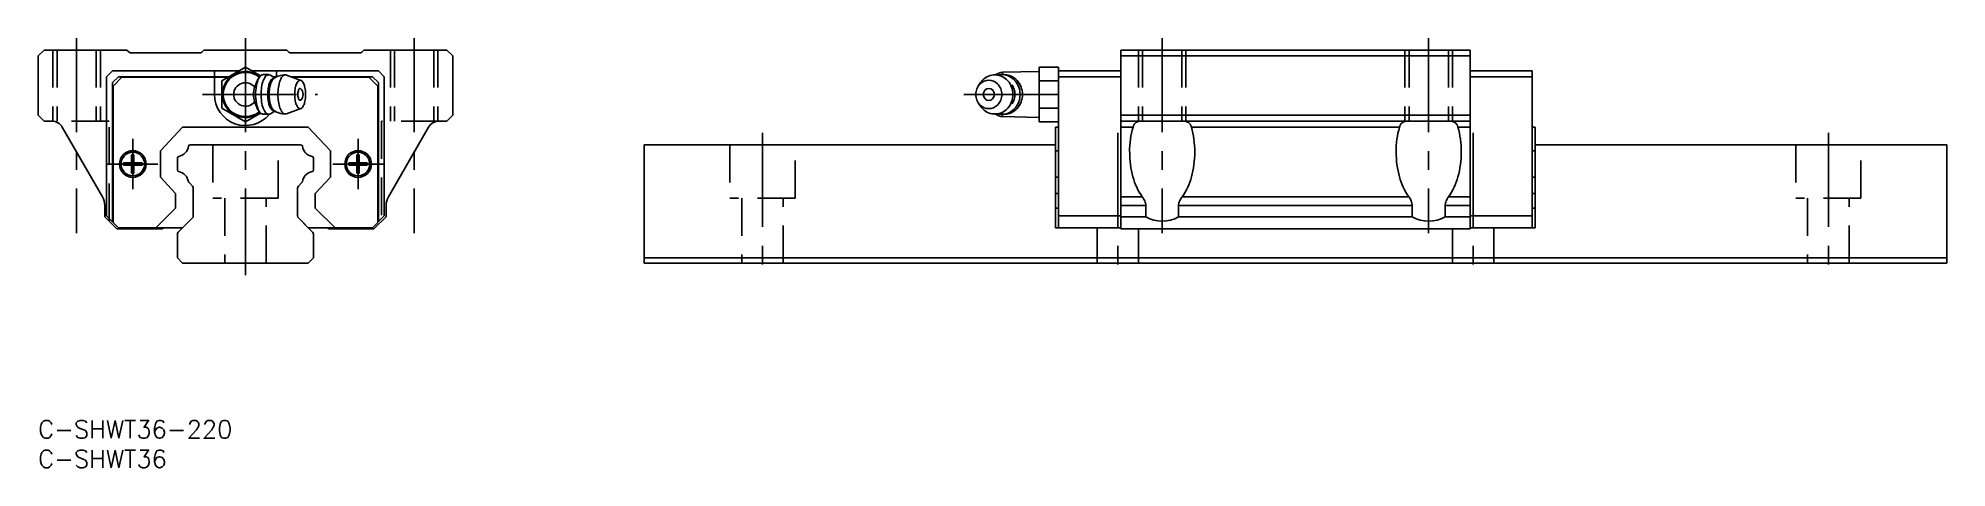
# Model space of a CAD drawing. Extents: x 0 to 322, y -8 to 65.
import ezdxf

# ---------------------------------------------------------------- set-up
doc = ezdxf.new("R2010")
doc.units = 0
doc.header["$LTSCALE"] = 0.5
doc.linetypes.add('CENTER', pattern=[50.8, 31.75, -6.35, 6.35, -6.35])
doc.linetypes.add('DASHED', pattern=[19.05, 12.7, -6.35])
doc.layers.get('0').update_dxf_attribs({"linetype": 'CONTINUOUS'})
doc.layers.add('CENTER', color=1, linetype='CENTER')
doc.styles.get("Standard").update_dxf_attribs({"font": 'txt.shx', "height": 3, "bigfont": 'bigfont.shx'})

# ---------------------------------------------------------------- blocks, each defined once
blk = doc.blocks.new('*U36')
at = {"color": 7, "linetype": 'CONTINUOUS'}
blk.add_text('C-SHWT36-220', height=3, dxfattribs=at).set_placement((0, -3))
blk = doc.blocks.new('*U37')
at = {"color": 7, "linetype": 'CONTINUOUS'}
blk.add_text('C-SHWT36', height=3, dxfattribs=at).set_placement((0, -8))

msp = doc.modelspace()

# ---------------------------------------------------------------- linework, layer by layer
at = {"color": 7, "linetype": 'CONTINUOUS'}
for p, q in [((1, 62.53), (0, 61.53)), ((0, 61.53), (0, 51.53)), ((15, 62.53), (1, 62.53)), ((15.35, 62.17), (15, 62.53)), ((27.29, 62.03), (15.71, 62.03)), ((28, 62.53), (27.65, 62.17)), ((42, 62.53), (28, 62.53)), ((42.35, 62.17), (42, 62.53)), ((54.29, 62.03), (42.71, 62.03)), ((55, 62.53), (54.65, 62.17)), ((69, 62.53), (55, 62.53)), ((70, 61.53), (69, 62.53)), ((70, 51.53), (70, 61.53)), ((182.81, 62.53), (241.81, 62.53)), ((182.81, 32.33), (182.81, 62.53)), ((182.81, 61.53), (241.81, 61.53)), ((241.81, 32.33), (241.81, 62.53)), ((12.55, 59.03), (11.55, 58.03)), ((11.55, 58.03), (11.55, 34.53)), ((33.93, 59.03), (12.55, 59.03)), ((12.55, 57.03), (13.55, 58.03)), ((32.2, 58.03), (13.55, 58.03)), ((29.75, 59.03), (29.75, 58.03)), ((35, 59.65), (31, 57.34)), ((37.55, 58.17), (35, 59.65)), ((57.45, 59.03), (36.07, 59.03)), ((37.29, 57.86), (37.52, 58.14)), ((38.93, 58.38), (38.05, 58.38)), ((39.95, 57.83), (39.22, 58.29)), ((40.32, 58.03), (39.64, 58.03)), ((40.25, 59.03), (40.25, 58.03)), ((41.92, 58.3), (44.37, 57.41)), ((56.45, 58.03), (42.66, 58.03)), ((57.45, 57.03), (56.45, 58.03)), ((58.45, 58.03), (57.45, 59.03)), ((58.45, 34.53), (58.45, 58.03)), ((163.11, 58.38), (162.72, 58.38)), ((169.01, 58.93), (162.86, 58.77)), ((162.86, 58.38), (162.86, 58.77)), ((172.31, 59.65), (169.01, 59.65)), ((169.01, 50.41), (169.01, 59.65)), ((172.31, 32.53), (172.31, 59.65)), ((172.31, 59.03), (182.81, 59.03)), ((172.31, 58.03), (182.81, 58.03)), ((252.31, 59.03), (241.81, 59.03)), ((252.31, 58.03), (241.81, 58.03)), ((252.31, 32.53), (252.31, 59.03)), ((12.55, 57.03), (12.55, 33.53)), ((14.15, 57.93), (12.65, 56.43)), ((12.65, 56.43), (12.65, 33.43)), ((32.02, 57.93), (14.15, 57.93)), ((29.75, 57.93), (29.75, 55.03)), ((31, 57.34), (31, 52.72)), ((40.12, 57.93), (39.79, 57.93)), ((39.95, 57.83), (39.85, 57.83)), ((55.85, 57.93), (42.93, 57.93)), ((57.35, 56.43), (55.85, 57.93)), ((57.35, 33.43), (57.35, 56.43)), ((57.45, 33.53), (57.45, 57.03)), ((159.1, 56.98), (158.74, 56.44)), ((172.31, 57.34), (169.01, 57.34)), ((31, 52.72), (35, 50.41)), ((35, 50.41), (37.55, 51.88)), ((37.29, 52.2), (37.52, 51.92)), ((38.05, 51.68), (38.93, 51.68)), ((39.95, 52.23), (39.22, 51.77)), ((39.85, 52.23), (39.95, 52.23)), ((41.92, 51.76), (44.37, 52.65)), ((158.74, 53.62), (159.1, 53.08)), ((162.72, 51.68), (163.11, 51.68)), ((162.86, 51.29), (162.86, 51.68)), ((172.31, 52.72), (169.01, 52.72)), ((0, 51.53), (1, 50.53)), ((1, 50.53), (2.33, 50.53)), ((4.06, 49.53), (10.85, 37.77)), ((20.65, 45.52), (24.39, 49.53)), ((24.39, 49.53), (45.61, 49.53)), ((45.61, 49.53), (49.35, 45.52)), ((59.15, 37.77), (65.94, 49.53)), ((67.67, 50.53), (69, 50.53)), ((69, 50.53), (70, 51.53)), ((162.86, 51.29), (169.01, 51.13)), ((172.31, 50.41), (169.01, 50.41)), ((172.31, 49.53), (171.81, 49.53)), ((171.81, 49.53), (171.81, 32.53)), ((182.81, 51.53), (241.81, 51.53)), ((182.81, 50.53), (241.81, 50.53)), ((182.81, 49.53), (184.88, 49.53)), ((186.23, 50.53), (186.18, 50.53)), ((193.39, 50.53), (193.45, 50.53)), ((194.74, 49.53), (229.88, 49.53)), ((231.23, 50.53), (231.18, 50.53)), ((238.39, 50.53), (238.45, 50.53)), ((239.74, 49.53), (241.81, 49.53)), ((252.31, 49.53), (252.81, 49.53)), ((252.81, 32.53), (252.81, 49.53)), ((20.65, 41.05), (20.65, 45.52)), ((25.68, 46.53), (44.32, 46.53)), ((44.32, 46.53), (25.68, 46.53)), ((49.35, 45.52), (49.35, 41.05)), ((102.31, 46.53), (171.81, 46.53)), ((102.31, 26.53), (102.31, 46.53)), ((172.31, 45.52), (171.81, 45.52)), ((252.31, 45.52), (252.81, 45.52)), ((252.81, 46.53), (322.31, 46.53)), ((322.31, 26.53), (322.31, 46.53)), ((14.42, 43.48), (15.78, 43.48)), ((15.78, 43.08), (14.42, 43.08)), ((15.78, 43.48), (15.78, 44.84)), ((15.78, 41.72), (15.78, 43.08)), ((16.18, 44.84), (16.18, 43.48)), ((16.18, 43.48), (17.54, 43.48)), ((17.54, 43.08), (16.18, 43.08)), ((16.18, 43.08), (16.18, 41.72)), ((23.5, 42.29), (23.5, 44.27)), ((23.5, 44.27), (23.5, 42.29)), ((46.5, 44.27), (46.5, 42.29)), ((46.5, 42.29), (46.5, 44.27)), ((52.46, 43.48), (53.82, 43.48)), ((53.82, 43.08), (52.46, 43.08)), ((53.82, 43.48), (53.82, 44.84)), ((53.82, 41.72), (53.82, 43.08)), ((54.22, 44.84), (54.22, 43.48)), ((54.22, 43.48), (55.58, 43.48)), ((55.58, 43.08), (54.22, 43.08)), ((54.22, 43.08), (54.22, 41.72)), ((23.2, 38.32), (20.65, 41.05)), ((26.05, 39.55), (25.47, 40.14)), ((25.47, 40.14), (26.05, 39.55)), ((26.2, 34.53), (26.2, 39.2)), ((26.2, 39.2), (26.2, 34.53)), ((43.8, 39.2), (43.8, 34.53)), ((43.8, 34.53), (43.8, 39.2)), ((44.53, 40.14), (43.95, 39.55)), ((43.95, 39.55), (44.53, 40.14)), ((49.35, 41.05), (46.8, 38.32)), ((172.31, 41.05), (171.81, 41.05)), ((252.31, 41.05), (252.81, 41.05)), ((11.25, 36.27), (11.25, 34.38)), ((19.87, 32.53), (23.2, 35.86)), ((23.2, 35.86), (23.2, 38.32)), ((46.8, 38.32), (46.8, 35.86)), ((46.8, 35.86), (50.13, 32.53)), ((58.75, 34.38), (58.75, 36.27)), ((172.31, 38.32), (171.81, 38.32)), ((172.31, 35.86), (171.81, 35.86)), ((182.81, 37.77), (186.44, 37.77)), ((182.81, 36.27), (187.04, 36.27)), ((187.04, 34.38), (187.04, 36.27)), ((192.58, 36.27), (192.58, 34.38)), ((192.58, 36.27), (232.04, 36.27)), ((193.18, 37.77), (231.44, 37.77)), ((232.04, 34.38), (232.04, 36.27)), ((237.58, 36.27), (237.58, 34.38)), ((237.58, 36.27), (241.81, 36.27)), ((238.18, 37.77), (241.81, 37.77)), ((252.31, 38.32), (252.81, 38.32)), ((252.31, 35.86), (252.81, 35.86)), ((11.25, 34.38), (13.3, 32.33)), ((11.55, 34.53), (13.55, 32.53)), ((13.3, 32.33), (20.94, 32.33)), ((13.55, 32.53), (24.4, 32.53)), ((20.94, 32.33), (21.14, 32.53)), ((26.05, 34.18), (23.65, 31.77)), ((24.4, 32.53), (26.05, 34.18)), ((43.95, 34.18), (45.6, 32.53)), ((46.35, 31.77), (43.95, 34.18)), ((56.45, 32.53), (45.6, 32.53)), ((48.86, 32.53), (49.06, 32.33)), ((49.06, 32.33), (56.7, 32.33)), ((56.45, 32.53), (58.45, 34.53)), ((56.7, 32.33), (58.75, 34.38)), ((182.76, 32.53), (171.81, 32.53)), ((172.31, 34.53), (182.81, 34.53)), ((182.76, 32.53), (182.76, 32.58)), ((182.76, 32.58), (182.81, 32.58)), ((182.81, 34.38), (187.04, 34.38)), ((182.81, 32.33), (241.81, 32.33)), ((192.58, 34.38), (232.04, 34.38)), ((237.58, 34.38), (241.81, 34.38)), ((252.31, 34.53), (241.81, 34.53)), ((241.81, 32.58), (241.86, 32.58)), ((241.86, 32.58), (241.86, 32.53)), ((252.81, 32.53), (241.86, 32.53)), ((23.5, 31.42), (23.5, 27.43)), ((46.5, 27.43), (46.5, 31.42)), ((23.5, 27.43), (24.4, 26.53)), ((24.4, 26.53), (45.6, 26.53)), ((45.6, 26.53), (46.5, 27.43)), ((102.31, 27.43), (322.31, 27.43)), ((102.31, 26.53), (322.31, 26.53))]:
    msp.add_line(p, q, dxfattribs=at)
at = {"color": 3, "linetype": 'DASHED'}
for p, q in [((2.5, 62.53), (2.5, 50.53)), ((3.18, 62.53), (3.18, 50.53)), ((9.82, 62.53), (9.82, 50.53)), ((10.5, 62.53), (10.5, 50.53)), ((59.5, 62.53), (59.5, 50.53)), ((60.18, 62.53), (60.18, 50.53)), ((66.82, 62.53), (66.82, 50.53)), ((67.5, 62.53), (67.5, 50.53)), ((185.81, 62.53), (185.81, 50.53)), ((186.49, 62.53), (186.49, 50.53)), ((193.14, 62.53), (193.14, 50.53)), ((193.81, 62.53), (193.81, 50.53)), ((230.81, 62.53), (230.81, 50.53)), ((231.49, 62.53), (231.49, 50.53)), ((238.14, 62.53), (238.14, 50.53)), ((238.81, 62.53), (238.81, 50.53)), ((12, 50.53), (2.33, 50.53)), ((12, 33.63), (12, 50.53)), ((58, 50.53), (58, 33.63)), ((67.67, 50.53), (58, 50.53)), ((29.5, 46.53), (29.5, 37.53)), ((40.5, 37.53), (40.5, 46.53)), ((116.81, 46.53), (116.81, 37.53)), ((127.81, 37.53), (127.81, 46.53)), ((296.81, 46.53), (296.81, 37.53)), ((307.81, 37.53), (307.81, 46.53)), ((40.5, 37.53), (29.5, 37.53)), ((31.5, 37.53), (31.5, 26.53)), ((38.5, 26.53), (38.5, 37.53)), ((127.81, 37.53), (116.81, 37.53)), ((118.81, 37.53), (118.81, 26.53)), ((125.81, 26.53), (125.81, 37.53)), ((307.81, 37.53), (296.81, 37.53)), ((298.81, 37.53), (298.81, 26.53)), ((305.81, 26.53), (305.81, 37.53)), ((178.81, 32.53), (178.81, 26.53)), ((185.81, 26.53), (185.81, 32.33)), ((238.81, 32.33), (238.81, 26.53)), ((245.81, 26.53), (245.81, 32.53))]:
    msp.add_line(p, q, dxfattribs=at)
at = {"color": 7, "linetype": 'CONTINUOUS'}
for centre, radius in [((15.98, 43.28), 2.25), ((15.98, 43.28), 1.99), ((54.02, 43.28), 2.25), ((54.02, 43.28), 1.99)]:
    msp.add_circle(centre, radius, dxfattribs=at)
for centre, radius, start, end in [((15.71, 62.53), 0.5, 225, 270), ((27.29, 62.53), 0.5, 270, 315), ((42.71, 62.53), 0.5, 225, 270), ((54.29, 62.53), 0.5, 270, 315), ((35, 55.03), 3.9, 50.9718, 309.0282), ((35, 55.03), 3.74, 51.0329, 308.9671), ((39.24, 56.65), 2.27, 139.598, 160.8002), ((38.04, 57.7), 0.68, 89.8146, 141.4349), ((39.1, 57.49), 0.918, 109.5055, 148.4502), ((38.93, 57.82), 0.551, 57.5252, 104.1804), ((41.69, 55.03), 3.29, 89.1369, 124.9824), ((42.25, 57.12), 1.38, 126.0403, 154.4616), ((41.74, 57.81), 0.519, 70.0924, 125.2235), ((161.58, 55.42), 2.91, 100.3514, 123.7661), ((161.56, 55.51), 2.82, 76.348, 100.2493), ((162.92, 56.77), 2, 91.5, 128.7532), ((162.72, 55.44), 2.94, 80.5353, 103.929), ((161.53, 55.39), 2.94, 52.9859, 76.2524), ((163.1, 55.44), 2.94, 53.8898, 89.8488), ((162.71, 55.43), 2.95, 57.3307, 80.285), ((35, 55.03), 5.25, 180, 320.5885), ((35, 55.03), 1.98, 38.259, 321.741), ((40.49, 55.03), 4.12, 162.6982, 197.3018), ((44.42, 53.91), 8.2, 155.5597, 163.4295), ((45.4, 55.03), 8.68, 175.683, 184.317), ((43.25, 55.25), 6.52, 160.718, 176.1614), ((38.88, 56.5), 2.09, 139.5538, 157.3697), ((46.22, 55.03), 8.58, 173.5184, 186.4816), ((44.01, 55.31), 6.35, 163.1981, 173.801), ((40.82, 56.31), 3, 146.419, 163.9372), ((46.04, 55.03), 7.26, 175.683, 184.317), ((43.78, 55.3), 4.99, 160.0114, 176.868), ((46.27, 55.03), 7.26, 175.8885, 184.1115), ((45.07, 55.14), 6.05, 166.8119, 176.1003), ((40.89, 56.38), 1.9, 139.598, 160.8002), ((42.5, 55.77), 3.41, 153.6234, 167.265), ((39.89, 57.26), 0.569, 93.4944, 141.4349), ((40.57, 56.76), 1.24, 128.03, 154.984), ((49.04, 55.03), 8.56, 175.825, 184.175), ((47.58, 55.16), 7.09, 166.5793, 176.0477), ((44.5, 55.93), 3.92, 152.982, 167.0658), ((49.54, 55.03), 6.22, 175.683, 184.317), ((48.41, 55.13), 5.09, 166.0541, 175.9315), ((46.1, 55.74), 2.69, 151.4947, 166.6232), ((44.52, 56.62), 0.885, 121.2698, 153.2617), ((46.42, 55.03), 2.56, 173.7782, 186.2218), ((45.8, 55.1), 1.94, 164.0092, 174.023), ((44.88, 55.38), 0.977, 148.743, 164.6112), ((44.32, 55.73), 0.321, 116.9113, 150.4592), ((44.24, 57.06), 0.371, 61.134, 118.866), ((44.24, 55.87), 0.155, 58.6993, 113.8023), ((43.4, 55.03), 1.34, 313.2338, 46.7662), ((43.96, 56.62), 0.885, 26.7383, 58.7302), ((42.38, 55.74), 2.69, 13.3768, 28.5053), ((40.06, 55.13), 5.09, 4.0685, 13.9459), ((38.94, 55.03), 6.22, 355.683, 4.317), ((160.85, 55.03), 2.53, 134.7224, 225.2776), ((160.53, 55.34), 2.09, 45.5005, 134.4995), ((161.72, 55.22), 3.16, 123.7997, 146.1384), ((160.66, 55.03), 1.06, 134.7224, 225.2776), ((160.53, 55.16), 0.872, 45.5005, 134.4995), ((160.4, 55.03), 1.06, 314.7224, 45.2776), ((160.21, 55.03), 2.53, 314.7224, 45.2776), ((161.37, 55.19), 3.2, 30.981, 52.964), ((161.15, 55.05), 3.46, 10.1721, 31.0278), ((162.58, 55.23), 3.19, 35.5149, 57.2955), ((161.95, 55.03), 2.98, 327.435, 32.5652), ((161.06, 55.03), 3.55, 349.7879, 10.29), ((162.93, 55.2), 3.23, 31.5185, 53.9499), ((162.36, 55.07), 3.46, 14.9361, 35.548), ((162.7, 55.05), 3.51, 10.3156, 31.5664), ((162.21, 55.03), 3.61, 344.994, 15.006), ((162.59, 55.03), 3.62, 349.6015, 10.3985), ((44.42, 56.14), 8.2, 196.5705, 204.4403), ((43.25, 54.81), 6.52, 183.8386, 199.282), ((38.88, 53.55), 2.09, 202.6303, 220.4462), ((39.24, 53.41), 2.27, 199.1998, 220.402), ((38.04, 52.36), 0.68, 218.5651, 270.1854), ((44.01, 54.74), 6.35, 186.199, 196.8019), ((40.82, 53.74), 3, 196.0628, 213.581), ((39.1, 52.56), 0.918, 211.5498, 250.4945), ((38.93, 52.23), 0.551, 255.8196, 302.4748), ((43.78, 54.75), 4.99, 183.132, 199.9886), ((45.07, 54.92), 6.05, 183.8997, 193.1881), ((40.89, 53.67), 1.9, 199.1998, 220.402), ((42.5, 54.29), 3.41, 192.735, 206.3766), ((39.89, 52.8), 0.569, 218.5651, 266.5056), ((40.57, 53.3), 1.24, 205.016, 231.97), ((41.69, 55.02), 3.29, 235.0186, 270.862), ((47.58, 54.89), 7.09, 183.9523, 193.4207), ((44.5, 54.13), 3.92, 192.9342, 207.018), ((42.25, 52.94), 1.38, 205.5384, 233.9597), ((41.74, 52.25), 0.519, 234.7765, 289.9076), ((48.41, 54.92), 5.09, 184.0685, 193.9459), ((46.1, 54.32), 2.69, 193.3768, 208.5053), ((44.52, 53.43), 0.885, 206.7383, 238.7302), ((45.8, 54.95), 1.94, 185.977, 195.9908), ((44.88, 54.68), 0.977, 195.3888, 211.257), ((44.32, 54.33), 0.321, 209.5408, 243.0887), ((44.24, 53), 0.371, 241.134, 298.866), ((44.24, 54.18), 0.155, 246.1977, 301.3007), ((43.96, 53.43), 0.885, 301.2698, 333.2617), ((42.38, 54.32), 2.69, 331.4947, 346.6232), ((40.06, 54.92), 5.09, 346.0541, 355.9315), ((160.53, 54.72), 2.09, 225.5005, 314.4995), ((161.72, 54.84), 3.15, 213.8629, 236.2875), ((160.53, 54.9), 0.872, 225.5005, 314.4995), ((161.58, 54.63), 2.91, 236.3214, 259.7399), ((161.56, 54.55), 2.82, 259.8421, 283.7431), ((162.92, 53.29), 2, 231.2468, 268.5), ((162.72, 54.62), 2.94, 256.0709, 279.4649), ((161.53, 54.66), 2.94, 283.8385, 307.1008), ((163.1, 54.62), 2.94, 270.1167, 306.1107), ((162.71, 54.62), 2.95, 279.715, 302.6693), ((161.37, 54.87), 3.2, 307.1224, 329.1003), ((161.15, 55), 3.46, 329.0534, 349.9059), ((162.58, 54.82), 3.19, 302.7045, 324.4851), ((162.93, 54.86), 3.23, 306.0501, 328.4815), ((162.36, 54.98), 3.46, 324.452, 345.0638), ((162.7, 55), 3.51, 328.4336, 349.6844), ((2.33, 48.53), 2, 30, 90), ((67.67, 48.53), 2, 90, 150), ((198.82, 45.57), 14.49, 164.1254, 172.4402), ((187, 48.93), 2.2, 159.4513, 164.098), ((186.57, 49.09), 1.74, 154.009, 159.46), ((186.34, 49.2), 1.49, 149.6497, 153.9919), ((186.05, 49.38), 1.14, 125.5901, 150.0898), ((186.06, 49.3), 1.21, 96.6813, 123.9987), ((186.21, 48.42), 2.11, 90.9615, 97.9559), ((193.41, 48.42), 2.11, 82.0441, 89.0385), ((193.56, 49.3), 1.21, 56.0013, 83.3187), ((193.58, 49.38), 1.14, 29.9102, 54.4099), ((193.28, 49.2), 1.49, 26.0081, 30.3503), ((193.06, 49.09), 1.74, 20.54, 25.991), ((192.63, 48.93), 2.2, 15.902, 20.5487), ((180.81, 45.57), 14.49, 7.5598, 15.8746), ((243.82, 45.57), 14.49, 164.1254, 172.4402), ((232, 48.93), 2.2, 159.4513, 164.098), ((231.57, 49.09), 1.74, 154.009, 159.46), ((231.34, 49.2), 1.49, 149.6497, 153.9919), ((231.05, 49.38), 1.14, 125.5901, 150.0898), ((231.06, 49.3), 1.21, 96.6813, 123.9987), ((231.21, 48.42), 2.11, 90.9615, 97.9559), ((238.41, 48.42), 2.11, 82.0441, 89.0385), ((238.56, 49.3), 1.21, 56.0013, 83.3187), ((238.58, 49.38), 1.14, 29.9102, 54.4099), ((238.28, 49.2), 1.49, 26.0081, 30.3503), ((238.06, 49.09), 1.74, 20.54, 25.991), ((237.63, 48.93), 2.2, 15.902, 20.5487), ((225.81, 45.57), 14.49, 7.5598, 15.8746), ((23.36, 46.57), 2.04, 280.695, 351.6103), ((23.36, 46.57), 2.04, 280.695, 351.6103), ((25.68, 46.23), 0.3, 90, 171.6104), ((25.68, 46.23), 0.3, 90, 171.6104), ((44.32, 46.23), 0.3, 8.3896, 90), ((44.32, 46.23), 0.3, 8.3896, 90), ((46.63, 46.57), 2.04, 188.3897, 259.305), ((46.63, 46.57), 2.04, 188.3897, 259.305), ((200.6, 45.3), 16.29, 172.357, 180.015), ((200.01, 45.27), 15.69, 179.881, 195.3747), ((179.62, 45.27), 15.69, 344.6253, 0.119), ((179.02, 45.3), 16.29, 359.985, 7.643), ((245.6, 45.3), 16.29, 172.357, 180.015), ((245.01, 45.27), 15.69, 179.881, 195.3747), ((224.62, 45.27), 15.69, 344.6253, 0.119), ((224.02, 45.3), 16.29, 359.985, 7.643), ((15.98, 43.28), 1.57, 172.7046, 187.2954), ((15.98, 43.28), 1.58, 82.7046, 97.2954), ((15.98, 43.28), 1.58, 352.7046, 7.2954), ((23.8, 44.27), 0.3, 100.695, 180), ((23.8, 44.27), 0.3, 100.695, 180), ((23.8, 42.29), 0.3, 180, 259.305), ((23.8, 42.29), 0.3, 180, 259.305), ((23.36, 39.99), 2.04, 8.9835, 79.305), ((23.36, 39.99), 2.04, 8.9835, 79.305), ((46.63, 39.99), 2.04, 100.695, 171.0165), ((46.63, 39.99), 2.04, 100.695, 171.0165), ((46.2, 44.27), 0.3, 0, 79.305), ((46.2, 44.27), 0.3, 0, 79.305), ((46.2, 42.29), 0.3, 280.695, 0), ((46.2, 42.29), 0.3, 280.695, 0), ((54.02, 43.28), 1.57, 172.7046, 187.2954), ((54.02, 43.28), 1.58, 82.7046, 97.2954), ((54.02, 43.28), 1.58, 352.7046, 7.2954), ((15.98, 43.28), 1.58, 262.7046, 277.2954), ((25.68, 40.35), 0.3, 188.9835, 225), ((25.68, 40.35), 0.3, 188.9835, 225), ((25.7, 39.2), 0.5, 0, 45), ((25.7, 39.2), 0.5, 0, 45), ((44.3, 39.2), 0.5, 135, 180), ((44.3, 39.2), 0.5, 135, 180), ((44.32, 40.35), 0.3, 315, 351.0165), ((44.32, 40.35), 0.3, 315, 351.0165), ((54.02, 43.28), 1.58, 262.7046, 277.2954), ((194.51, 43.6), 9.95, 194.517, 215.8781), ((185.12, 43.6), 9.95, 324.1219, 345.483), ((239.51, 43.6), 9.95, 194.517, 215.8781), ((230.12, 43.6), 9.95, 324.1219, 345.483), ((8.25, 36.27), 3, 0, 30), ((61.75, 36.27), 3, 150, 180), ((183.48, 35.53), 3.72, 24.4991, 37.0901), ((185.09, 36.25), 1.95, 0.4174, 24.6972), ((194.53, 36.25), 1.95, 155.3028, 179.5826), ((196.15, 35.53), 3.72, 142.9099, 155.5009), ((228.48, 35.53), 3.72, 24.4991, 37.0901), ((230.09, 36.25), 1.95, 0.4174, 24.6972), ((239.53, 36.25), 1.95, 155.3028, 179.5826), ((241.15, 35.53), 3.72, 142.9099, 155.5009), ((25.7, 34.53), 0.5, 315, 0), ((25.7, 34.53), 0.5, 315, 0), ((44.3, 34.53), 0.5, 180, 225), ((44.3, 34.53), 0.5, 180, 225), ((189.81, 39.13), 5.5, 239.7274, 300.2726), ((234.81, 39.13), 5.5, 239.7274, 300.2726), ((24, 31.42), 0.5, 135, 180), ((46, 31.42), 0.5, 0, 45)]:
    msp.add_arc(centre, radius, start, end, dxfattribs=at)
at = {"layer": 'CENTER', "color": 1, "linetype": 'CENTER'}
for p, q in [((6.5, 64.53), (6.5, 31.63)), ((35, 64.53), (35, 24.53)), ((63.5, 64.53), (63.5, 31.63)), ((189.81, 64.53), (189.81, 31.63)), ((234.81, 64.53), (234.81, 31.63)), ((27.75, 55.03), (47.16, 55.03)), ((156.31, 55.03), (174.31, 55.03)), ((122.31, 48.53), (122.31, 24.53)), ((182.31, 48.53), (182.31, 24.53)), ((242.31, 48.53), (242.31, 24.53)), ((302.31, 48.53), (302.31, 24.53)), ((15.98, 47.53), (15.98, 39.03)), ((54.02, 47.53), (54.02, 39.03)), ((11.73, 43.28), (20.23, 43.28)), ((49.77, 43.28), (58.27, 43.28))]:
    msp.add_line(p, q, dxfattribs=at)

# ---------------------------------------------------------------- block references
at = {"color": 7, "linetype": 'CONTINUOUS'}
for name in ['*U36', '*U37']:
    msp.add_blockref(name, (0, 0), dxfattribs=at)

doc.saveas('drawing.dxf')
